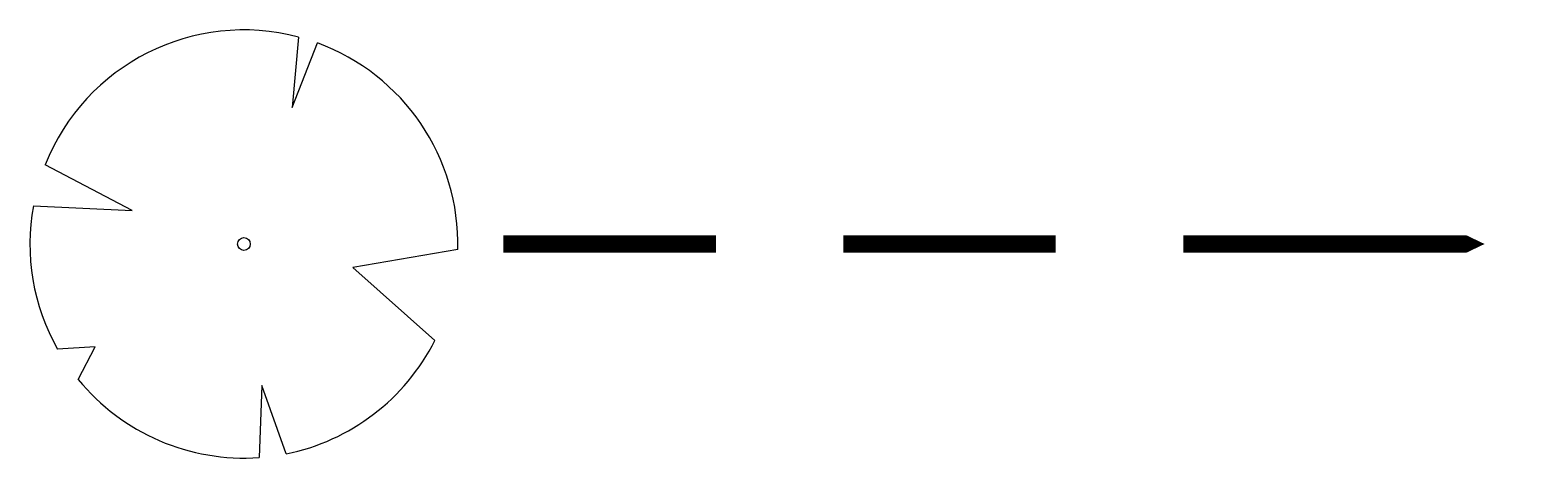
# Model space of a CAD drawing. Header units: metres. Extents: x -5 to 30.2, y -5 to 5.
import ezdxf

# ---------------------------------------------------------------- set-up
doc = ezdxf.new("R2010")
doc.units = ezdxf.units.M
doc.header["$LTSCALE"] = 0.2

msp = doc.modelspace()

# ---------------------------------------------------------------- linework, layer by layer
at = {"ltscale": 20, "flags": 128}
for points in [[(1.287, 4.867), (1.139, 3.207), (1.73, 4.728)], [(-4.954, 0.896), (-2.63, 0.785), (-4.678, 1.862)], [(5.033, -0.13), (2.563, -0.55), (4.494, -2.27)], [(-3.898, -3.187), (-3.502, -2.418), (-4.385, -2.474)], [(0.992, -4.936), (0.419, -3.33), (0.361, -5.022)]]:
    msp.add_lwpolyline(points, dxfattribs=at)
msp.add_lwpolyline([(5.033, -0.13, 0.321944), (1.73, 4.728, 0.321944)], format="xyb", dxfattribs=at)
at = {"flags": 128}
msp.add_lwpolyline([(22.107, 0, 0.4, 0.4, 0), (27.107, 0, 2, 0, 0), (29.197, 0, 0.4, 0.4, 0)], format="xyseb", dxfattribs=at)
at = {"const_width": 0.4, "flags": 128}
for points in [[(6.107, 0), (11.107, 0)], [(14.107, 0), (19.107, 0)]]:
    msp.add_lwpolyline(points, dxfattribs=at)
msp.add_circle((0, 0), 0.15)
at = {"ltscale": 20}
for start, end in [(75.1844, 158.299), (169.749, 209.4302), (281.3601, 333.2046), (219.2667, 274.1068)]:
    msp.add_arc((0, 0), 5.035, start, end, dxfattribs=at)

doc.saveas('drawing.dxf')
